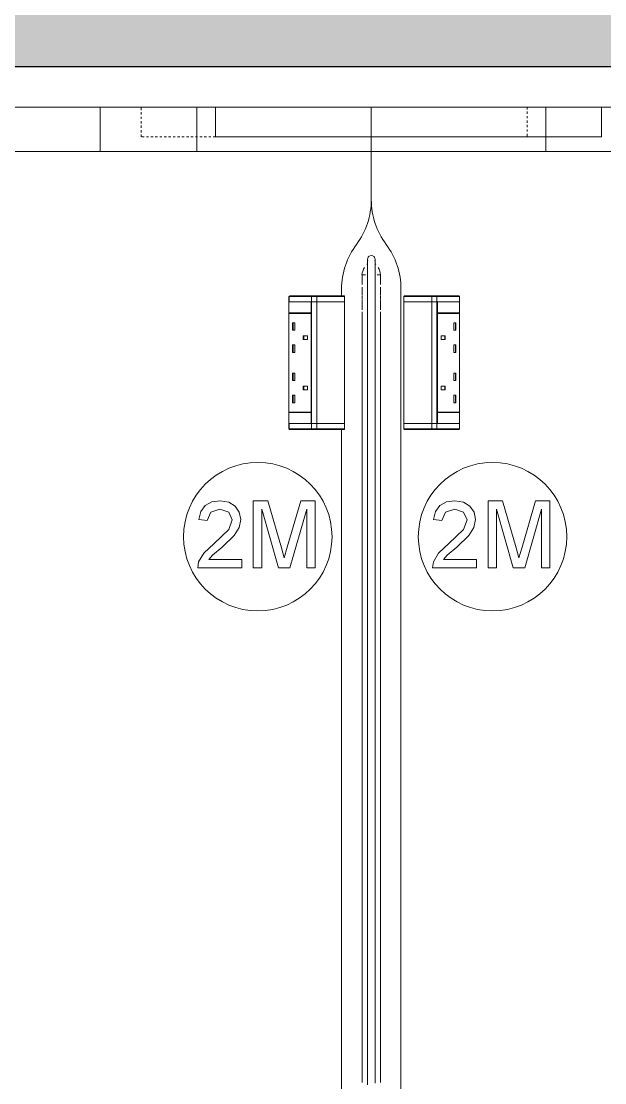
# Model space of a CAD drawing. Header units: millimetres. Extents: x 155927 to 317870, y -36033 to 97293.
# Drawn here: x 213940 to 214726, y 18708 to 20139 of the extents above; entities that cross this region are included whole.
import ezdxf

# ---------------------------------------------------------------- set-up
doc = ezdxf.new("R2010")
doc.units = ezdxf.units.MM
doc.header["$MEASUREMENT"] = 0
doc.linetypes.add('Dash', pattern=[6, 3, -3])
for name, color, linetype, lineweight in [('A-WALL', 7, 'CONTINUOUS', 9), ('A-WALL-PATT', 7, 'CONTINUOUS', 9), ('I-FURN', 8, 'CONTINUOUS', 9), ('I-FURN-HDLN', 8, 'Dash', 9)]:
    doc.layers.add(name, color=color, linetype=linetype, lineweight=lineweight)

msp = doc.modelspace()

# ---------------------------------------------------------------- hatches: boundary and pattern name
at = {"layer": 'A-WALL-PATT'}
msp.add_hatch(color=256, dxfattribs=at).paths.add_polyline_path([(224437.8, 20077.6), (224748.8, 20077.6), (224748.8, 20199.6), (210740.8, 20199.6), (210740.8, 20077.6), (223836.3, 20077.6)], flags=0)

# ---------------------------------------------------------------- linework, layer by layer
at = {"layer": 'A-WALL', "lineweight": 30}
msp.add_line((210740.8, 20077.6), (216523.8, 20077.6), dxfattribs=at)
at = {"layer": 'I-FURN'}
for p, q in [((214411.9, 20022.9), (213611.9, 20022.9)), ((213611.9, 20022.9), (214411.9, 20022.9)), ((213611.9, 20022.9), (214046.9, 20022.9)), ((215171.9, 20022.9), (213651.9, 20022.9)), ((214046.9, 20022.9), (214176.9, 20022.9)), ((214046.9, 19962.9), (214046.9, 20022.9)), ((214046.9, 19962.9), (214046.9, 20022.9)), ((214176.9, 20022.9), (214646.9, 20022.9)), ((214176.9, 19962.9), (214176.9, 20022.9)), ((214176.9, 19962.9), (214176.9, 20022.9)), ((214201.9, 20022.9), (214201.9, 19982.9)), ((214721.9, 20022.9), (214201.9, 20022.9)), ((214411.9, 19897.9), (214411.9, 20022.9)), ((214411.9, 20022.9), (214411.9, 19897.9)), ((215211.9, 20022.9), (214411.9, 20022.9)), ((214411.9, 20022.9), (214411.9, 19897.9)), ((214411.9, 19897.9), (214411.9, 20022.9)), ((214411.9, 20022.9), (215211.9, 20022.9)), ((214646.9, 20022.9), (214777.2, 20022.9)), ((214646.9, 19962.9), (214646.9, 20022.9)), ((214646.9, 19962.9), (214646.9, 20022.9)), ((214721.9, 19982.9), (214721.9, 20022.9)), ((214201.9, 19982.9), (214721.9, 19982.9)), ((214046.9, 19962.9), (213611.9, 19962.9)), ((213651.9, 19962.9), (215171.9, 19962.9)), ((214176.9, 19962.9), (214046.9, 19962.9)), ((214646.9, 19962.9), (214176.9, 19962.9)), ((214777.2, 19962.9), (214646.9, 19962.9)), ((214406.9, 19817.9), (214406.9, 19817.8)), ((214406.9, 19817.8), (214406.9, 19817.6)), ((214406.9, 19817.6), (214406.9, 19817.3)), ((214406.9, 19817.3), (214406.9, 19817)), ((214406.9, 19817), (214406.9, 19816.4)), ((214406.9, 19816.4), (214406.9, 19815.8)), ((214406.9, 19815.8), (214406.9, 19815.1)), ((214406.9, 19815.1), (214406.9, 19814.3)), ((214406.9, 19814.3), (214406.9, 19813.3)), ((214406.9, 19813.3), (214406.9, 19812.3)), ((214406.9, 19812.3), (214406.9, 19811.1)), ((214406.9, 19811.1), (214406.9, 19809.8)), ((214406.9, 19809.8), (214406.9, 19808.5)), ((214416.9, 19817.8), (214416.9, 19817.9)), ((214416.9, 19817.9), (214416.9, 19817.9)), ((214416.9, 19817.6), (214416.9, 19817.8)), ((214416.9, 19817.3), (214416.9, 19817.6)), ((214416.9, 19816.8), (214416.9, 19817.3)), ((214416.9, 19816.3), (214416.9, 19816.8)), ((214416.9, 19815.6), (214416.9, 19816.3)), ((214416.9, 19814.9), (214416.9, 19815.6)), ((214416.9, 19814), (214416.9, 19814.9)), ((214416.9, 19813), (214416.9, 19814)), ((214416.9, 19812), (214416.9, 19813)), ((214416.9, 19810.8), (214416.9, 19812)), ((214416.9, 19809.5), (214416.9, 19810.8)), ((214416.9, 19808.1), (214416.9, 19809.5)), ((214403.9, 19796.9), (214399.4, 19796.9)), ((214399.4, 19793.5), (214399.4, 19796.9)), ((214406.9, 19808.5), (214406.9, 19807)), ((214406.9, 19807), (214406.9, 19805.5)), ((214406.9, 19805.5), (214406.9, 19803.8)), ((214406.9, 19803.8), (214406.9, 19802.1)), ((214406.9, 19802.1), (214406.9, 19800.3)), ((214406.9, 19800.3), (214406.9, 19798.3)), ((214406.9, 19798.3), (214406.9, 19796.3)), ((214406.9, 19796.3), (214406.9, 19794.3)), ((214416.9, 19806.6), (214416.9, 19808.1)), ((214416.9, 19805), (214416.9, 19806.6)), ((214416.9, 19803.4), (214416.9, 19805)), ((214416.9, 19801.6), (214416.9, 19803.4)), ((214416.9, 19799.7), (214416.9, 19801.6)), ((214416.9, 19797.8), (214416.9, 19799.7)), ((214416.9, 19795.8), (214416.9, 19797.8)), ((214416.9, 19793.7), (214416.9, 19795.8)), ((214424.4, 19796.9), (214419.8, 19796.9)), ((214424.4, 19796.9), (214424.4, 19793.5)), ((214399.4, 19792.3), (214399.4, 19793.1)), ((214399.4, 19783.9), (214399.4, 19791.9)), ((214406.9, 19794.3), (214406.9, 19792.1)), ((214406.9, 19792.1), (214406.9, 19789.9)), ((214406.9, 19789.9), (214406.9, 19787.6)), ((214406.9, 19787.6), (214406.9, 19785.3)), ((214406.9, 19785.3), (214406.9, 19782.8)), ((214406.9, 19782.8), (214406.9, 19780.4)), ((214416.9, 19791.5), (214416.9, 19793.7)), ((214416.9, 19789.3), (214416.9, 19791.5)), ((214416.9, 19787), (214416.9, 19789.3)), ((214416.9, 19784.6), (214416.9, 19787)), ((214416.9, 19782.2), (214416.9, 19784.6)), ((214416.9, 19779.7), (214416.9, 19782.2)), ((214424.4, 19793.1), (214424.4, 19792.3)), ((214424.4, 19791.9), (214424.4, 19783.9)), ((214301, 19767.5), (214301, 19760.5)), ((214301, 19767.5), (214301.2, 19767.5)), ((214301, 19767.5), (214301, 19760.5)), ((214301, 19760.5), (214301, 19767.5)), ((214301.2, 19767.5), (214331.5, 19767.5)), ((214301.2, 19767.5), (214301.2, 19760.5)), ((214301.4, 19768.3), (214301.4, 19768.3)), ((214332.3, 19768.5), (214302, 19768.5)), ((214332.3, 19768.5), (214302, 19768.5)), ((214331.5, 19767.5), (214338.4, 19767.5)), ((214331.5, 19767.5), (214331.5, 19760.5)), ((214332.3, 19768.5), (214370.9, 19768.5)), ((214337.8, 19768.5), (214332.3, 19768.5)), ((214374.9, 19768.5), (214337.8, 19768.5)), ((214338.4, 19767.5), (214375.9, 19767.5)), ((214338.4, 19767.5), (214338.4, 19760.5)), ((214370.9, 19768.5), (214370.9, 19767.5)), ((214370.9, 19768.5), (214374.9, 19768.5)), ((214371.9, 19767.5), (214371.9, 19777.9)), ((214371.9, 19777.9), (214371.9, 19767.5)), ((214375.9, 19760.5), (214375.9, 19767.5)), ((214375.9, 19767.5), (214375.9, 19760.5)), ((214399.4, 19768.9), (214399.4, 19780.4)), ((214399.4, 19764), (214399.4, 19768.1)), ((214406.9, 19780.4), (214406.9, 19777.8)), ((214406.9, 19777.8), (214406.9, 19775.3)), ((214406.9, 19775.3), (214406.9, 19772.6)), ((214406.9, 19772.6), (214406.9, 19770)), ((214406.9, 19770), (214406.9, 19767.3)), ((214406.9, 19767.3), (214406.9, 19764.5)), ((214416.9, 19777.1), (214416.9, 19779.7)), ((214416.9, 19774.6), (214416.9, 19777.1)), ((214416.9, 19771.9), (214416.9, 19774.6)), ((214416.9, 19769.3), (214416.9, 19771.9)), ((214416.9, 19766.5), (214416.9, 19769.3)), ((214416.9, 19763.8), (214416.9, 19766.5)), ((214424.4, 19780.4), (214424.4, 19768.9)), ((214424.4, 19768.1), (214424.4, 19764)), ((214451.9, 19777.9), (214451.9, 18667.9)), ((214451.9, 18667.9), (214451.9, 19777.9)), ((214455.9, 19767.5), (214455.9, 19760.5)), ((214455.9, 19767.5), (214493.3, 19767.5)), ((214455.9, 19767.5), (214455.9, 19760.5)), ((214456.9, 19768.5), (214456.9, 19768.5)), ((214493.9, 19768.5), (214456.9, 19768.5)), ((214456.9, 19768.5), (214460.9, 19768.5)), ((214460.9, 19767.5), (214460.9, 19768.5)), ((214460.9, 19768.5), (214499.4, 19768.5)), ((214493.3, 19767.5), (214500.2, 19767.5)), ((214493.3, 19767.5), (214493.3, 19760.5)), ((214499.4, 19768.5), (214493.9, 19768.5)), ((214529.7, 19768.5), (214499.4, 19768.5)), ((214529.7, 19768.5), (214499.4, 19768.5)), ((214500.2, 19767.5), (214530.5, 19767.5)), ((214500.2, 19767.5), (214500.2, 19760.5)), ((214530.3, 19768.3), (214530.4, 19768.3)), ((214530.5, 19767.5), (214530.7, 19767.5)), ((214530.5, 19767.5), (214530.5, 19760.5)), ((214530.7, 19760.5), (214530.7, 19767.5)), ((214530.7, 19760.5), (214530.7, 19767.5)), ((214530.7, 19760.5), (214530.7, 19767.5)), ((214300.8, 19745.5), (214300.8, 19760.5)), ((214300.8, 19760.5), (214330.7, 19760.5)), ((214301, 19760.5), (214301.2, 19760.5)), ((214301, 19760.4), (214301, 19596.5)), ((214301.2, 19760.5), (214331.5, 19760.5)), ((214330.7, 19760.5), (214330.7, 19745.5)), ((214330.9, 19745.5), (214330.9, 19760.4)), ((214330.9, 19760.4), (214331.5, 19760.4)), ((214331.5, 19760.5), (214338.4, 19760.5)), ((214338.4, 19760.4), (214331.5, 19760.4)), ((214331.5, 19760.4), (214331.5, 19596.5)), ((214338.4, 19760.5), (214375.9, 19760.5)), ((214375.9, 19760.4), (214338.4, 19760.4)), ((214338.4, 19760.4), (214338.4, 19596.5)), ((214375.9, 19596.5), (214375.9, 19760.4)), ((214375.9, 19760.4), (214375.9, 19596.5)), ((214399.4, 19749.9), (214399.4, 19763.1)), ((214406.9, 19764.5), (214406.9, 19761.8)), ((214406.9, 19761.8), (214406.9, 19759)), ((214406.9, 19759), (214406.9, 19756.2)), ((214406.9, 19756.2), (214406.9, 19753.4)), ((214406.9, 19753.4), (214406.9, 19750.5)), ((214416.9, 19761), (214416.9, 19763.8)), ((214416.9, 19758.2), (214416.9, 19761)), ((214416.9, 19755.4), (214416.9, 19758.2)), ((214416.9, 19752.6), (214416.9, 19755.4)), ((214416.9, 19749.8), (214416.9, 19752.6)), ((214424.4, 19763.1), (214424.4, 19749.9)), ((214455.9, 19760.5), (214493.3, 19760.5)), ((214455.9, 19760.4), (214455.9, 19596.5)), ((214455.9, 19596.5), (214455.9, 19760.4)), ((214493.3, 19760.4), (214455.9, 19760.4)), ((214493.3, 19760.5), (214500.2, 19760.5)), ((214493.3, 19596.5), (214493.3, 19760.4)), ((214500.2, 19760.4), (214493.3, 19760.4)), ((214501.1, 19760.5), (214498.6, 19760.5)), ((214500.2, 19760.5), (214530.5, 19760.5)), ((214500.2, 19596.5), (214500.2, 19760.4)), ((214500.2, 19760.4), (214500.9, 19760.4)), ((214500.9, 19760.4), (214500.9, 19745.5)), ((214501.1, 19745.5), (214501.1, 19760.5)), ((214501.1, 19760.5), (214530.9, 19760.5)), ((214530.5, 19760.5), (214530.7, 19760.5)), ((214530.7, 19596.5), (214530.7, 19760.4)), ((214530.9, 19760.5), (214530.9, 19745.5)), ((214330.7, 19745.5), (214300.8, 19745.5)), ((214300.8, 19745), (214330.7, 19745)), ((214300.8, 19612), (214300.8, 19745)), ((214301.2, 19745), (214301.2, 19745.5)), ((214330.7, 19745), (214330.7, 19612)), ((214330.9, 19612), (214330.9, 19745)), ((214399.4, 18708.8), (214399.4, 19746.9)), ((214406.9, 19750.5), (214406.9, 19747.7)), ((214406.9, 19747.7), (214406.9, 19746.9)), ((214406.9, 19746.9), (214406.9, 18708.8)), ((214416.9, 19746.9), (214416.9, 19749.8)), ((214416.9, 18708.8), (214416.9, 19746.9)), ((214424.4, 19746.9), (214424.4, 18708.8)), ((214500.9, 19745), (214500.9, 19612)), ((214530.9, 19745.5), (214501.1, 19745.5)), ((214501.1, 19612), (214501.1, 19745)), ((214530.9, 19745), (214501.1, 19745)), ((214530.5, 19745.5), (214530.5, 19745)), ((214530.9, 19745), (214530.9, 19612)), ((214305.9, 19732.4), (214305.9, 19722.4)), ((214305.9, 19732.4), (214308.7, 19732.4)), ((214306.6, 19732.4), (214306.6, 19722.4)), ((214308.7, 19732.4), (214308.7, 19722.4)), ((214525.9, 19732.4), (214523, 19732.4)), ((214523, 19722.4), (214523, 19732.4)), ((214525.1, 19722.4), (214525.1, 19732.4)), ((214525.9, 19722.4), (214525.9, 19732.4)), ((214305.9, 19722.4), (214308.7, 19722.4)), ((214320.2, 19714.9), (214320.2, 19709.9)), ((214325.9, 19714.9), (214320.2, 19714.9)), ((214320.2, 19709.9), (214325.9, 19709.9)), ((214320.9, 19714.9), (214320.9, 19709.9)), ((214325.9, 19709.9), (214325.9, 19714.9)), ((214511.5, 19714.9), (214505.8, 19714.9)), ((214505.8, 19709.9), (214505.8, 19714.9)), ((214511.5, 19709.9), (214505.8, 19709.9)), ((214510.8, 19709.9), (214510.8, 19714.9)), ((214511.5, 19709.9), (214511.5, 19714.9)), ((214525.9, 19722.4), (214523, 19722.4)), ((214305.9, 19702.4), (214305.9, 19692.4)), ((214305.9, 19702.4), (214308.7, 19702.4)), ((214306.6, 19702.4), (214306.6, 19692.4)), ((214308.7, 19702.4), (214308.7, 19692.4)), ((214525.9, 19702.4), (214523, 19702.4)), ((214523, 19692.4), (214523, 19702.4)), ((214525.1, 19692.4), (214525.1, 19702.4)), ((214525.9, 19692.4), (214525.9, 19702.4)), ((214305.9, 19692.4), (214308.7, 19692.4)), ((214525.9, 19692.4), (214523, 19692.4)), ((214305.9, 19664.6), (214305.9, 19654.6)), ((214305.9, 19664.6), (214308.7, 19664.6)), ((214305.9, 19654.6), (214308.7, 19654.6)), ((214306.6, 19664.6), (214306.6, 19654.6)), ((214308.7, 19664.6), (214308.7, 19654.6)), ((214525.9, 19664.6), (214523, 19664.6)), ((214523, 19654.6), (214523, 19664.6)), ((214525.9, 19654.6), (214523, 19654.6)), ((214525.1, 19654.6), (214525.1, 19664.6)), ((214525.9, 19654.6), (214525.9, 19664.6)), ((214320.2, 19647.1), (214320.2, 19642.1)), ((214320.2, 19647.1), (214325.9, 19647.1)), ((214320.2, 19642.1), (214325.9, 19642.1)), ((214320.9, 19647.1), (214320.9, 19642.1)), ((214325.9, 19647.1), (214325.9, 19642.1)), ((214505.8, 19647.1), (214505.8, 19642.1)), ((214511.5, 19647.1), (214505.8, 19647.1)), ((214505.8, 19642.1), (214511.5, 19642.1)), ((214510.8, 19642.1), (214510.8, 19647.1)), ((214511.5, 19642.1), (214511.5, 19647.1)), ((214305.9, 19634.6), (214305.9, 19624.6)), ((214305.9, 19634.6), (214308.7, 19634.6)), ((214305.9, 19624.6), (214308.7, 19624.6)), ((214306.6, 19634.6), (214306.6, 19624.6)), ((214308.7, 19634.6), (214308.7, 19624.6)), ((214525.9, 19634.6), (214523, 19634.6)), ((214523, 19624.6), (214523, 19634.6)), ((214525.9, 19624.6), (214523, 19624.6)), ((214525.1, 19624.6), (214525.1, 19634.6)), ((214525.9, 19624.6), (214525.9, 19634.6)), ((214300.8, 19612), (214330.7, 19612)), ((214300.8, 19611.5), (214330.7, 19611.5)), ((214300.8, 19596.5), (214300.8, 19611.5)), ((214301.2, 19611.5), (214301.2, 19612)), ((214330.7, 19611.5), (214330.7, 19596.5)), ((214330.9, 19596.5), (214330.9, 19611.5)), ((214500.9, 19611.5), (214500.9, 19596.5)), ((214530.9, 19612), (214501.1, 19612)), ((214501.1, 19596.5), (214501.1, 19611.5)), ((214501.1, 19611.5), (214530.9, 19611.5)), ((214530.5, 19612), (214530.5, 19611.5)), ((214530.9, 19611.5), (214530.9, 19596.5)), ((214330.7, 19596.5), (214300.8, 19596.5)), ((214301, 19596.4), (214301, 19589.4)), ((214301.2, 19596.4), (214301, 19596.4)), ((214301, 19596.4), (214301, 19589.4)), ((214301, 19596.4), (214301, 19589.4)), ((214301.2, 19589.4), (214301.2, 19596.4)), ((214331.5, 19596.4), (214301.2, 19596.4)), ((214330.7, 19596.5), (214333.1, 19596.5)), ((214331.5, 19596.5), (214330.9, 19596.5)), ((214331.5, 19596.5), (214338.4, 19596.5)), ((214331.5, 19589.4), (214331.5, 19596.4)), ((214338.4, 19596.4), (214331.5, 19596.4)), ((214338.4, 19596.5), (214375.9, 19596.5)), ((214338.4, 19589.4), (214338.4, 19596.4)), ((214375.9, 19596.4), (214338.4, 19596.4)), ((214375.9, 19589.4), (214375.9, 19596.4)), ((214375.9, 19589.4), (214375.9, 19596.4)), ((214455.9, 19596.5), (214493.3, 19596.5)), ((214455.9, 19596.4), (214455.9, 19589.4)), ((214455.9, 19589.4), (214455.9, 19596.4)), ((214493.3, 19596.4), (214455.9, 19596.4)), ((214493.3, 19596.5), (214500.2, 19596.5)), ((214493.3, 19589.4), (214493.3, 19596.4)), ((214500.2, 19596.4), (214493.3, 19596.4)), ((214500.9, 19596.5), (214500.2, 19596.5)), ((214500.2, 19589.4), (214500.2, 19596.4)), ((214530.5, 19596.4), (214500.2, 19596.4)), ((214530.9, 19596.5), (214501.1, 19596.5)), ((214530.5, 19589.4), (214530.5, 19596.4)), ((214530.7, 19596.4), (214530.5, 19596.4)), ((214530.7, 19589.4), (214530.7, 19596.4)), ((214530.7, 19589.4), (214530.7, 19596.4)), ((214530.7, 19596.4), (214530.7, 19589.4)), ((214301.2, 19589.4), (214301, 19589.4)), ((214331.5, 19589.4), (214301.2, 19589.4)), ((214301.4, 19588.6), (214301.4, 19588.7)), ((214302, 19588.4), (214332.3, 19588.4)), ((214302, 19588.4), (214332.3, 19588.4)), ((214338.4, 19589.4), (214331.5, 19589.4)), ((214370.9, 19588.4), (214332.3, 19588.4)), ((214332.3, 19588.4), (214337.8, 19588.4)), ((214337.8, 19588.4), (214374.9, 19588.4)), ((214375.9, 19589.4), (214338.4, 19589.4)), ((214370.9, 19589.4), (214370.9, 19588.4)), ((214374.9, 19588.4), (214370.9, 19588.4)), ((214371.9, 18667.9), (214371.9, 19589.4)), ((214371.9, 19589.4), (214371.9, 18667.9)), ((214374.9, 19588.4), (214374.9, 19588.4)), ((214493.3, 19589.4), (214455.9, 19589.4)), ((214460.9, 19588.4), (214456.9, 19588.4)), ((214456.9, 19588.4), (214493.9, 19588.4)), ((214460.9, 19588.4), (214460.9, 19589.4)), ((214499.4, 19588.4), (214460.9, 19588.4)), ((214500.2, 19589.4), (214493.3, 19589.4)), ((214493.9, 19588.4), (214499.4, 19588.4)), ((214499.4, 19588.4), (214529.7, 19588.4)), ((214499.4, 19588.4), (214529.7, 19588.4)), ((214530.5, 19589.4), (214500.2, 19589.4)), ((214530.4, 19588.7), (214530.3, 19588.6)), ((214530.7, 19589.4), (214530.5, 19589.4)), ((214188.2, 19486.1), (214182.2, 19478.1)), ((214197, 19491), (214188.2, 19486.1)), ((214195.6, 19477.2), (214208.1, 19481.3)), ((214208.3, 19492.6), (214197, 19491)), ((214208.1, 19481.3), (214220.1, 19477.1)), ((214219.8, 19490.8), (214208.3, 19492.6)), ((214228.6, 19485.4), (214219.8, 19490.8)), ((214234.1, 19477.3), (214228.6, 19485.4)), ((214272.4, 19492.6), (214253, 19492.6)), ((214253, 19492.6), (214253, 19402.2)), ((214264.3, 19402.2), (214264.3, 19481.3)), ((214264.3, 19481.3), (214287, 19402.2)), ((214290.9, 19428.9), (214272.4, 19492.6)), ((214316.9, 19492.6), (214298.7, 19430)), ((214302.3, 19402.2), (214325, 19481.3)), ((214336.3, 19492.6), (214316.9, 19492.6)), ((214325, 19481.3), (214325, 19402.2)), ((214336.3, 19402.2), (214336.3, 19492.6)), ((214504.3, 19486.1), (214498.4, 19478.1)), ((214513.1, 19491), (214504.3, 19486.1)), ((214511.7, 19477.2), (214524.3, 19481.3)), ((214524.5, 19492.6), (214513.1, 19491)), ((214524.3, 19481.3), (214536.3, 19477.1)), ((214536, 19490.8), (214524.5, 19492.6)), ((214544.7, 19485.4), (214536, 19490.8)), ((214550.3, 19477.3), (214544.7, 19485.4)), ((214588.6, 19492.6), (214569.1, 19492.6)), ((214569.1, 19492.6), (214569.1, 19402.2)), ((214580.4, 19402.2), (214580.4, 19481.3)), ((214580.4, 19481.3), (214603.2, 19402.2)), ((214607.1, 19428.9), (214588.6, 19492.6)), ((214633, 19492.6), (214614.9, 19430)), ((214618.5, 19402.2), (214641.2, 19481.3)), ((214652.5, 19492.6), (214633, 19492.6)), ((214641.2, 19481.3), (214641.2, 19402.2)), ((214652.5, 19402.2), (214652.5, 19492.6)), ((214182.2, 19478.1), (214179.5, 19467.2)), ((214179.5, 19467.2), (214190.8, 19465.8)), ((214190.8, 19465.8), (214195.6, 19477.2)), ((214224.7, 19466.7), (214219.8, 19453.9)), ((214220.1, 19477.1), (214224.7, 19466.7)), ((214234, 19456.7), (214236, 19467.4)), ((214236, 19467.4), (214234.1, 19477.3)), ((214498.4, 19478.1), (214495.7, 19467.2)), ((214495.7, 19467.2), (214507, 19465.8)), ((214507, 19465.8), (214511.7, 19477.2)), ((214540.9, 19466.7), (214536, 19453.9)), ((214536.3, 19477.1), (214540.9, 19466.7)), ((214550.2, 19456.7), (214552.2, 19467.4)), ((214552.2, 19467.4), (214550.3, 19477.3)), ((214219.8, 19453.9), (214200.3, 19435.1)), ((214227.3, 19445.6), (214234, 19456.7)), ((214536, 19453.9), (214516.5, 19435.1)), ((214543.5, 19445.6), (214550.2, 19456.7)), ((214211.1, 19430.1), (214227.3, 19445.6)), ((214527.3, 19430.1), (214543.5, 19445.6)), ((214200.3, 19435.1), (214186.2, 19422)), ((214198.1, 19419.3), (214211.1, 19430.1)), ((214294.6, 19415.6), (214290.9, 19428.9)), ((214298.7, 19430), (214294.6, 19415.6)), ((214516.5, 19435.1), (214502.3, 19422)), ((214514.3, 19419.3), (214527.3, 19430.1)), ((214610.8, 19415.6), (214607.1, 19428.9)), ((214614.9, 19430), (214610.8, 19415.6)), ((214179.3, 19410), (214178.1, 19402.2)), ((214186.2, 19422), (214179.3, 19410)), ((214193, 19413.5), (214198.1, 19419.3)), ((214237.4, 19413.5), (214193, 19413.5)), ((214237.4, 19402.2), (214237.4, 19413.5)), ((214495.5, 19410), (214494.3, 19402.2)), ((214502.3, 19422), (214495.5, 19410)), ((214509.2, 19413.5), (214514.3, 19419.3)), ((214553.6, 19413.5), (214509.2, 19413.5)), ((214553.6, 19402.2), (214553.6, 19413.5)), ((214178.1, 19402.2), (214237.4, 19402.2)), ((214253, 19402.2), (214264.3, 19402.2)), ((214287, 19402.2), (214302.3, 19402.2)), ((214325, 19402.2), (214336.3, 19402.2)), ((214494.3, 19402.2), (214553.6, 19402.2)), ((214569.1, 19402.2), (214580.4, 19402.2)), ((214603.2, 19402.2), (214618.5, 19402.2)), ((214641.2, 19402.2), (214652.5, 19402.2)), ((214406.9, 18708.8), (214406.9, 18705.5)), ((214416.9, 18707.9), (214416.9, 18708.8))]:
    msp.add_line(p, q, dxfattribs=at)
at = {"layer": 'I-FURN', "flags": 128}
for points in [[(214301, 19767.5), (214301, 19767.6), (214301, 19767.6), (214301, 19767.6), (214301, 19767.7), (214301.1, 19767.7), (214301.1, 19767.8), (214301.1, 19767.8), (214301.1, 19767.8), (214301.1, 19767.9), (214301.1, 19767.9), (214301.1, 19768), (214301.1, 19768), (214301.2, 19768)], [(214337.8, 19768.5), (214337.7, 19768.5), (214337.6, 19768.5), (214337.4, 19768.5), (214337.3, 19768.5), (214337.1, 19768.5), (214337, 19768.5), (214336.8, 19768.5), (214336.7, 19768.5), (214336.5, 19768.5), (214336.4, 19768.5), (214336.2, 19768.5), (214336.1, 19768.5), (214335.9, 19768.5), (214335.7, 19768.5), (214335.6, 19768.5), (214335.4, 19768.5), (214335.3, 19768.5), (214335.1, 19768.5), (214335, 19768.5), (214334.8, 19768.5), (214334.6, 19768.5), (214334.5, 19768.5), (214334.3, 19768.5), (214334.2, 19768.5), (214334, 19768.5), (214333.9, 19768.5), (214333.7, 19768.5), (214333.6, 19768.5), (214333.5, 19768.5), (214333.3, 19768.5), (214333.2, 19768.5), (214333.1, 19768.5), (214333, 19768.5), (214332.8, 19768.5), (214332.7, 19768.5), (214332.6, 19768.5), (214332.5, 19768.5), (214332.4, 19768.5), (214332.3, 19768.5)], [(214374.9, 19768.5), (214374.6, 19768.5), (214374.2, 19768.5), (214373.6, 19768.5), (214372.9, 19768.5), (214372.1, 19768.5), (214371.2, 19768.5), (214370.1, 19768.5), (214368.9, 19768.5), (214367.6, 19768.5), (214366.1, 19768.5), (214364.5, 19768.5), (214362.8, 19768.5), (214361, 19768.5), (214359.1, 19768.5), (214357, 19768.5), (214354.9, 19768.5), (214352.6, 19768.5), (214350.3, 19768.5), (214347.8, 19768.5), (214345.2, 19768.5), (214342.6, 19768.5), (214339.9, 19768.5), (214337.8, 19768.5)], [(214370.9, 19768.5), (214371, 19768.5), (214371.2, 19768.5), (214371.4, 19768.5), (214371.5, 19768.5), (214371.7, 19768.5), (214371.8, 19768.5), (214372, 19768.5), (214372.1, 19768.5), (214372.3, 19768.5), (214372.4, 19768.5), (214372.6, 19768.5), (214372.7, 19768.5), (214372.9, 19768.5), (214373, 19768.5), (214373.1, 19768.5), (214373.3, 19768.5), (214373.4, 19768.5), (214373.5, 19768.5), (214373.6, 19768.5), (214373.7, 19768.5), (214373.9, 19768.5), (214374, 19768.5), (214374.1, 19768.5), (214374.2, 19768.5), (214374.2, 19768.5), (214374.3, 19768.5), (214374.4, 19768.5), (214374.5, 19768.5), (214374.5, 19768.5), (214374.6, 19768.5), (214374.7, 19768.5), (214374.7, 19768.5), (214374.8, 19768.5), (214374.8, 19768.5), (214374.8, 19768.5), (214374.8, 19768.5), (214374.9, 19768.5), (214374.9, 19768.5), (214374.9, 19768.5)], [(214374.9, 19768.5), (214374.9, 19768.5), (214375, 19768.5), (214375, 19768.5), (214375, 19768.5), (214375.1, 19768.5), (214375.1, 19768.5), (214375.2, 19768.5), (214375.2, 19768.5), (214375.2, 19768.5), (214375.3, 19768.5), (214375.3, 19768.4), (214375.3, 19768.4), (214375.4, 19768.4), (214375.4, 19768.4), (214375.4, 19768.4), (214375.5, 19768.3), (214375.5, 19768.3), (214375.5, 19768.3), (214375.6, 19768.3), (214375.6, 19768.2), (214375.6, 19768.2), (214375.6, 19768.2), (214375.7, 19768.1), (214375.7, 19768.1), (214375.7, 19768.1), (214375.7, 19768), (214375.8, 19768), (214375.8, 19768), (214375.8, 19767.9), (214375.8, 19767.9), (214375.8, 19767.9), (214375.8, 19767.8), (214375.8, 19767.8), (214375.9, 19767.7), (214375.9, 19767.7), (214375.9, 19767.7), (214375.9, 19767.6), (214375.9, 19767.6), (214375.9, 19767.5), (214375.9, 19767.5)], [(214374.9, 19768.5), (214374.9, 19768.5), (214374.9, 19768.5)], [(214455.9, 19767.5), (214455.9, 19767.6), (214455.9, 19767.6), (214455.9, 19767.6), (214455.9, 19767.7), (214455.9, 19767.7), (214455.9, 19767.8), (214455.9, 19767.8), (214455.9, 19767.8), (214455.9, 19767.9), (214455.9, 19767.9), (214456, 19768), (214456, 19768), (214456, 19768), (214456, 19768.1), (214456, 19768.1), (214456.1, 19768.1), (214456.1, 19768.2), (214456.1, 19768.2), (214456.1, 19768.2), (214456.2, 19768.2), (214456.2, 19768.3), (214456.2, 19768.3), (214456.3, 19768.3), (214456.3, 19768.3), (214456.3, 19768.4), (214456.4, 19768.4), (214456.4, 19768.4), (214456.4, 19768.4), (214456.5, 19768.4), (214456.5, 19768.5), (214456.5, 19768.5), (214456.6, 19768.5), (214456.6, 19768.5), (214456.6, 19768.5), (214456.7, 19768.5), (214456.7, 19768.5), (214456.8, 19768.5), (214456.8, 19768.5), (214456.8, 19768.5), (214456.9, 19768.5)], [(214493.9, 19768.5), (214491.1, 19768.5), (214488.4, 19768.5), (214485.8, 19768.5), (214483.3, 19768.5), (214480.8, 19768.5), (214478.5, 19768.5), (214476.3, 19768.5), (214474.2, 19768.5), (214472.1, 19768.5), (214470.2, 19768.5), (214468.5, 19768.5), (214466.8, 19768.5), (214465.2, 19768.5), (214463.8, 19768.5), (214462.5, 19768.5), (214461.3, 19768.5), (214460.3, 19768.5), (214459.4, 19768.5), (214458.6, 19768.5), (214457.9, 19768.5), (214457.4, 19768.5), (214457.1, 19768.5), (214456.9, 19768.5)], [(214456.9, 19768.5), (214456.9, 19768.5), (214456.9, 19768.5), (214456.9, 19768.5), (214456.9, 19768.5), (214456.9, 19768.5), (214457, 19768.5), (214457, 19768.5), (214457.1, 19768.5), (214457.1, 19768.5), (214457.2, 19768.5), (214457.2, 19768.5), (214457.3, 19768.5), (214457.4, 19768.5), (214457.5, 19768.5), (214457.6, 19768.5), (214457.7, 19768.5), (214457.7, 19768.5), (214457.9, 19768.5), (214458, 19768.5), (214458.1, 19768.5), (214458.2, 19768.5), (214458.3, 19768.5), (214458.4, 19768.5), (214458.6, 19768.5), (214458.7, 19768.5), (214458.8, 19768.5), (214459, 19768.5), (214459.1, 19768.5), (214459.3, 19768.5), (214459.4, 19768.5), (214459.6, 19768.5), (214459.7, 19768.5), (214459.9, 19768.5), (214460, 19768.5), (214460.2, 19768.5), (214460.3, 19768.5), (214460.5, 19768.5), (214460.7, 19768.5), (214460.8, 19768.5), (214460.9, 19768.5)], [(214499.4, 19768.5), (214499.3, 19768.5), (214499.2, 19768.5), (214499.1, 19768.5), (214499, 19768.5), (214498.9, 19768.5), (214498.8, 19768.5), (214498.7, 19768.5), (214498.5, 19768.5), (214498.4, 19768.5), (214498.3, 19768.5), (214498.1, 19768.5), (214498, 19768.5), (214497.9, 19768.5), (214497.7, 19768.5), (214497.6, 19768.5), (214497.4, 19768.5), (214497.3, 19768.5), (214497.1, 19768.5), (214496.9, 19768.5), (214496.8, 19768.5), (214496.6, 19768.5), (214496.5, 19768.5), (214496.3, 19768.5), (214496.1, 19768.5), (214496, 19768.5), (214495.8, 19768.5), (214495.7, 19768.5), (214495.5, 19768.5), (214495.4, 19768.5), (214495.2, 19768.5), (214495, 19768.5), (214494.9, 19768.5), (214494.7, 19768.5), (214494.6, 19768.5), (214494.4, 19768.5), (214494.3, 19768.5), (214494.2, 19768.5), (214494, 19768.5), (214493.9, 19768.5)], [(214530.6, 19768), (214530.6, 19768), (214530.6, 19768), (214530.6, 19767.9), (214530.6, 19767.9), (214530.7, 19767.9), (214530.7, 19767.8), (214530.7, 19767.8), (214530.7, 19767.7), (214530.7, 19767.7), (214530.7, 19767.7), (214530.7, 19767.6), (214530.7, 19767.6), (214530.7, 19767.5), (214530.7, 19767.5)], [(214301.2, 19588.9), (214301.1, 19588.9), (214301.1, 19589), (214301.1, 19589), (214301.1, 19589), (214301.1, 19589.1), (214301.1, 19589.1), (214301.1, 19589.2), (214301.1, 19589.2), (214301, 19589.2), (214301, 19589.3), (214301, 19589.3), (214301, 19589.4), (214301, 19589.4), (214301, 19589.4)], [(214332.3, 19588.4), (214332.4, 19588.4), (214332.5, 19588.4), (214332.6, 19588.4), (214332.7, 19588.4), (214332.8, 19588.4), (214333, 19588.4), (214333.1, 19588.4), (214333.2, 19588.4), (214333.3, 19588.4), (214333.5, 19588.4), (214333.6, 19588.4), (214333.7, 19588.4), (214333.9, 19588.4), (214334, 19588.4), (214334.2, 19588.4), (214334.3, 19588.4), (214334.5, 19588.4), (214334.6, 19588.4), (214334.8, 19588.4), (214335, 19588.4), (214335.1, 19588.4), (214335.3, 19588.4), (214335.4, 19588.4), (214335.6, 19588.4), (214335.7, 19588.4), (214335.9, 19588.4), (214336.1, 19588.4), (214336.2, 19588.4), (214336.4, 19588.4), (214336.5, 19588.4), (214336.7, 19588.4), (214336.8, 19588.4), (214337, 19588.4), (214337.1, 19588.4), (214337.3, 19588.4), (214337.4, 19588.4), (214337.6, 19588.4), (214337.7, 19588.4), (214337.8, 19588.4)], [(214337.8, 19588.4), (214340.6, 19588.4), (214343.3, 19588.4), (214345.9, 19588.4), (214348.5, 19588.4), (214350.9, 19588.4), (214353.2, 19588.4), (214355.5, 19588.4), (214357.6, 19588.4), (214359.6, 19588.4), (214361.5, 19588.4), (214363.3, 19588.4), (214364.9, 19588.4), (214366.5, 19588.4), (214367.9, 19588.4), (214369.2, 19588.4), (214370.4, 19588.4), (214371.4, 19588.4), (214372.4, 19588.4), (214373.1, 19588.4), (214373.8, 19588.4), (214374.3, 19588.4), (214374.7, 19588.4), (214374.9, 19588.4)], [(214374.9, 19588.4), (214374.9, 19588.4), (214374.9, 19588.4), (214374.8, 19588.4), (214374.8, 19588.4), (214374.8, 19588.4), (214374.8, 19588.4), (214374.7, 19588.4), (214374.7, 19588.4), (214374.6, 19588.4), (214374.6, 19588.4), (214374.5, 19588.4), (214374.4, 19588.4), (214374.3, 19588.4), (214374.3, 19588.4), (214374.2, 19588.4), (214374.1, 19588.4), (214374, 19588.4), (214373.9, 19588.4), (214373.8, 19588.4), (214373.7, 19588.4), (214373.5, 19588.4), (214373.4, 19588.4), (214373.3, 19588.4), (214373.2, 19588.4), (214373, 19588.4), (214372.9, 19588.4), (214372.8, 19588.4), (214372.6, 19588.4), (214372.5, 19588.4), (214372.3, 19588.4), (214372.2, 19588.4), (214372, 19588.4), (214371.9, 19588.4), (214371.7, 19588.4), (214371.6, 19588.4), (214371.4, 19588.4), (214371.2, 19588.4), (214371.1, 19588.4), (214370.9, 19588.4), (214370.9, 19588.4)], [(214375.9, 19589.4), (214375.9, 19589.4), (214375.9, 19589.3), (214375.9, 19589.3), (214375.9, 19589.2), (214375.9, 19589.2), (214375.8, 19589.2), (214375.8, 19589.1), (214375.8, 19589.1), (214375.8, 19589.1), (214375.8, 19589), (214375.8, 19589), (214375.8, 19588.9), (214375.7, 19588.9), (214375.7, 19588.9), (214375.7, 19588.8), (214375.7, 19588.8), (214375.7, 19588.8), (214375.6, 19588.7), (214375.6, 19588.7), (214375.6, 19588.7), (214375.5, 19588.7), (214375.5, 19588.6), (214375.5, 19588.6), (214375.5, 19588.6), (214375.4, 19588.6), (214375.4, 19588.5), (214375.3, 19588.5), (214375.3, 19588.5), (214375.3, 19588.5), (214375.2, 19588.5), (214375.2, 19588.5), (214375.2, 19588.4), (214375.1, 19588.4), (214375.1, 19588.4), (214375, 19588.4), (214375, 19588.4), (214375, 19588.4), (214374.9, 19588.4), (214374.9, 19588.4), (214374.9, 19588.4)], [(214456.9, 19588.4), (214456.8, 19588.4), (214456.8, 19588.4), (214456.7, 19588.4), (214456.7, 19588.4), (214456.7, 19588.4), (214456.6, 19588.4), (214456.6, 19588.4), (214456.5, 19588.5), (214456.5, 19588.5), (214456.5, 19588.5), (214456.4, 19588.5), (214456.4, 19588.5), (214456.4, 19588.5), (214456.3, 19588.6), (214456.3, 19588.6), (214456.3, 19588.6), (214456.2, 19588.6), (214456.2, 19588.7), (214456.2, 19588.7), (214456.1, 19588.7), (214456.1, 19588.7), (214456.1, 19588.8), (214456.1, 19588.8), (214456, 19588.8), (214456, 19588.9), (214456, 19588.9), (214456, 19588.9), (214456, 19589), (214455.9, 19589), (214455.9, 19589), (214455.9, 19589.1), (214455.9, 19589.1), (214455.9, 19589.2), (214455.9, 19589.2), (214455.9, 19589.2), (214455.9, 19589.3), (214455.9, 19589.3), (214455.9, 19589.4), (214455.9, 19589.4), (214455.9, 19589.4)], [(214460.9, 19588.4), (214460.7, 19588.4), (214460.5, 19588.4), (214460.4, 19588.4), (214460.2, 19588.4), (214460.1, 19588.4), (214459.9, 19588.4), (214459.8, 19588.4), (214459.6, 19588.4), (214459.5, 19588.4), (214459.3, 19588.4), (214459.2, 19588.4), (214459, 19588.4), (214458.9, 19588.4), (214458.7, 19588.4), (214458.6, 19588.4), (214458.5, 19588.4), (214458.3, 19588.4), (214458.2, 19588.4), (214458.1, 19588.4), (214458, 19588.4), (214457.9, 19588.4), (214457.8, 19588.4), (214457.7, 19588.4), (214457.6, 19588.4), (214457.5, 19588.4), (214457.4, 19588.4), (214457.3, 19588.4), (214457.3, 19588.4), (214457.2, 19588.4), (214457.1, 19588.4), (214457.1, 19588.4), (214457, 19588.4), (214457, 19588.4), (214456.9, 19588.4), (214456.9, 19588.4), (214456.9, 19588.4), (214456.9, 19588.4), (214456.9, 19588.4), (214456.9, 19588.4)], [(214456.9, 19588.4), (214456.9, 19588.4), (214456.9, 19588.4)], [(214456.9, 19588.4), (214457.1, 19588.4), (214457.6, 19588.4), (214458.1, 19588.4), (214458.8, 19588.4), (214459.6, 19588.4), (214460.6, 19588.4), (214461.6, 19588.4), (214462.8, 19588.4), (214464.2, 19588.4), (214465.6, 19588.4), (214467.2, 19588.4), (214468.9, 19588.4), (214470.7, 19588.4), (214472.7, 19588.4), (214474.7, 19588.4), (214476.9, 19588.4), (214479.1, 19588.4), (214481.5, 19588.4), (214483.9, 19588.4), (214486.5, 19588.4), (214489.1, 19588.4), (214491.8, 19588.4), (214493.9, 19588.4)], [(214493.9, 19588.4), (214494, 19588.4), (214494.2, 19588.4), (214494.3, 19588.4), (214494.4, 19588.4), (214494.6, 19588.4), (214494.7, 19588.4), (214494.9, 19588.4), (214495, 19588.4), (214495.2, 19588.4), (214495.4, 19588.4), (214495.5, 19588.4), (214495.7, 19588.4), (214495.8, 19588.4), (214496, 19588.4), (214496.1, 19588.4), (214496.3, 19588.4), (214496.5, 19588.4), (214496.6, 19588.4), (214496.8, 19588.4), (214496.9, 19588.4), (214497.1, 19588.4), (214497.3, 19588.4), (214497.4, 19588.4), (214497.6, 19588.4), (214497.7, 19588.4), (214497.9, 19588.4), (214498, 19588.4), (214498.1, 19588.4), (214498.3, 19588.4), (214498.4, 19588.4), (214498.5, 19588.4), (214498.7, 19588.4), (214498.8, 19588.4), (214498.9, 19588.4), (214499, 19588.4), (214499.1, 19588.4), (214499.2, 19588.4), (214499.3, 19588.4), (214499.4, 19588.4)], [(214530.7, 19589.4), (214530.7, 19589.4), (214530.7, 19589.3), (214530.7, 19589.3), (214530.7, 19589.2), (214530.7, 19589.2), (214530.7, 19589.2), (214530.7, 19589.1), (214530.7, 19589.1), (214530.6, 19589.1), (214530.6, 19589), (214530.6, 19589), (214530.6, 19588.9), (214530.6, 19588.9)]]:
    msp.add_lwpolyline(points, dxfattribs=at)
at = {"layer": 'I-FURN'}
for centre, radius, start, end in [((214311.9, 19897.9), 100, 323.1301, 0), ((214311.9, 19897.9), 100, 323.1301, 0), ((214511.9, 19897.9), 100, 180, 216.8699), ((214511.9, 19897.9), 100, 180, 216.8699), ((214471.9, 19777.9), 100, 143.1301, 180), ((214471.9, 19777.9), 100, 143.1301, 180), ((214351.9, 19777.9), 100, 0, 36.8699), ((214351.9, 19777.9), 100, 0, 36.8699), ((214411.9, 19805), 8.51, 125.5405, 136.5486), ((214411.9, 19817.9), 5, 127.2751, 201.8252), ((214411.9, 19817.9), 5, 67.635, 112.365), ((214411.9, 19817.9), 5, 338.1748, 52.7249), ((214411.9, 19805), 8.51, 43.4514, 54.4595), ((214422.8, 19794.6), 23.6, 149.1436, 174.3336), ((214400.9, 19794.6), 23.6, 5.6664, 30.8564), ((214259, 19444.1), 100, 0, 180), ((214575.2, 19444.1), 100, 0, 180), ((214259, 19444.1), 100, 180, 0), ((214575.2, 19444.1), 100, 180, 0)]:
    msp.add_arc(centre, radius, start, end, dxfattribs=at)
for centre, major_axis, ratio, start_param, end_param in [((214302, 19767.5), (0, 1), 0.819152, 0, 1.570796), ((214332.3, 19767.5), (0, -1), 0.819152, 3.141593, 4.712389), ((214337.8, 19767.5), (0, -1), 0.56467, 1.570796, 3.141593), ((214374.9, 19767.5), (0, -1), 0.998113, 1.570796, 3.141593), ((214456.9, 19767.5), (0, 1), 0.998113, 0, 1.570796), ((214493.9, 19767.5), (0, 1), 0.56467, 0, 1.570796), ((214499.4, 19767.5), (0, 1), 0.819152, 4.712389, 6.283185), ((214529.7, 19767.5), (0, 1), 0.819152, 4.712389, 6.283185), ((214302, 19589.4), (0, -1), 0.819152, 4.712389, 6.283185), ((214332.3, 19589.4), (0, -1), 0.819152, 4.712389, 6.283185), ((214337.8, 19589.4), (0, -1), 0.56467, 0, 1.570796), ((214374.9, 19589.4), (0, -1), 0.998113, 0, 1.570796), ((214456.9, 19589.4), (0, 1), 0.998113, 1.570796, 3.141593), ((214493.9, 19589.4), (0, 1), 0.56467, 1.570796, 3.141593), ((214499.4, 19589.4), (0, 1), 0.819152, 3.141593, 4.712389), ((214529.7, 19589.4), (0, -1), 0.819152, 0, 1.570796)]:
    msp.add_ellipse(centre, major_axis=major_axis, ratio=ratio, start_param=start_param, end_param=end_param, dxfattribs=at)
at = {"layer": 'I-FURN-HDLN'}
for p, q in [((214101.9, 19982.9), (214101.9, 20022.9)), ((214101.9, 20022.9), (214621.9, 20022.9)), ((214621.9, 20022.9), (214621.9, 19982.9)), ((214621.9, 19982.9), (214101.9, 19982.9))]:
    msp.add_line(p, q, dxfattribs=at)

doc.saveas('drawing.dxf')
